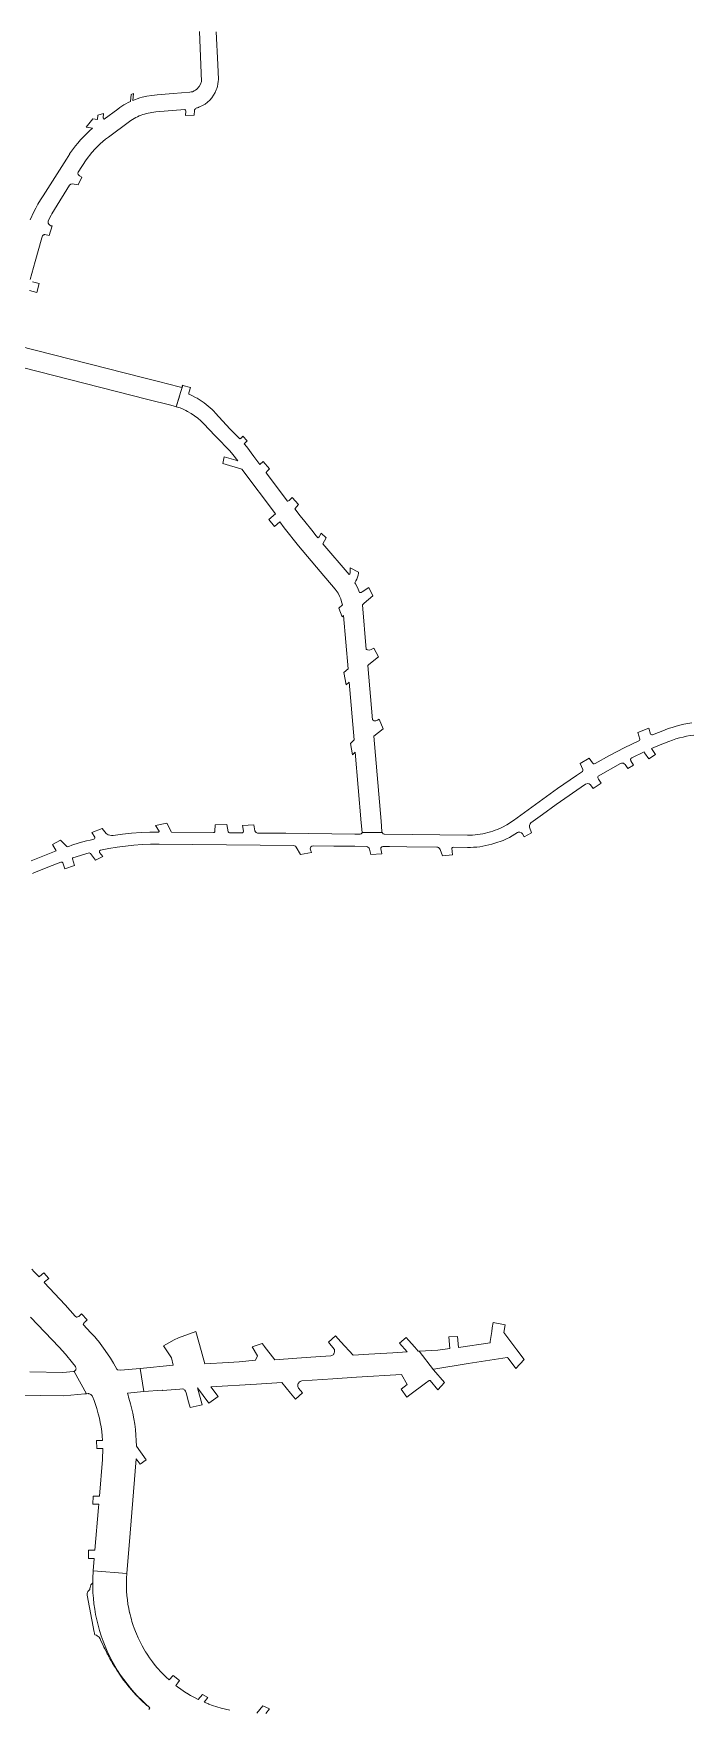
# Model space of a CAD drawing. Header units: inches. Extents: x 704148 to 723432, y 7075344 to 7101810.
# Drawn here: x 718236 to 719096, y 7083712 to 7085902 of the extents above; entities that cross this region are included whole.
import ezdxf

# ---------------------------------------------------------------- set-up
doc = ezdxf.new("R2010")
doc.units = ezdxf.units.IN
doc.header["$MEASUREMENT"] = 0
doc.layers.add('gisdb.gisadmin', color=7, linetype='Continuous', lineweight=9, true_color=0xccf5fc)

msp = doc.modelspace()

# ---------------------------------------------------------------- linework, layer by layer
at = {"layer": 'gisdb.gisadmin'}
for points in [[(718474.4973, 7085903.9569), (718476.5402, 7085861.283), (718477.3805, 7085841.8336), (718477.2322, 7085839.1209), (718476.8396, 7085836.0871), (718476.0561, 7085832.4386), (718475.2692, 7085829.8382), (718474.6174, 7085828.0778), (718473.1725, 7085824.8289), (718471.1622, 7085821.2852), (718468.7997, 7085817.9659), (718466.1098, 7085814.9059), (718463.1208, 7085812.1373), (718459.8642, 7085809.6892), (718456.374, 7085807.5873), (718452.6871, 7085805.8537), (718451.7872, 7085805.521), (718451.6883, 7085805.4649), (718451.421, 7085805.3609), (718450.1388, 7085804.9117), (718449.115, 7085804.5918), (718448.1927, 7085804.2525), (718447.5974, 7085803.8895), (718446.8446, 7085803.1659), (718446.4585, 7085802.5853), (718446.3048, 7085802.272), (718446.0147, 7085801.2689), (718445.6376, 7085794.9866), (718434.5148, 7085794.7434), (718434.6405, 7085800.4648), (718434.575, 7085800.8956), (718434.3396, 7085801.5043), (718433.9547, 7085802.0314), (718433.4774, 7085802.4216), (718395.3735, 7085799.3027), (718392.9223, 7085799.0588), (718390.4811, 7085798.729), (718388.053, 7085798.3139), (718385.6409, 7085797.8139), (718383.2478, 7085797.2296), (718380.8767, 7085796.5618), (718378.5305, 7085795.8112), (718376.212, 7085794.9789), (718373.9242, 7085794.0658), (718371.6697, 7085793.073), (718369.4515, 7085792.0018), (718367.2721, 7085790.8535), (718365.1344, 7085789.6295), (718363.0409, 7085788.3313), (718360.9942, 7085786.9605), (718333.493, 7085766.421), (718329.8216, 7085763.5757), (718326.2465, 7085760.6104), (718322.7715, 7085757.5283), (718316.1371, 7085751.0275), (718312.0115, 7085746.4113), (718304.23, 7085736.7817), (718293.8421, 7085720.8113), (718293.5462, 7085719.454), (718293.8528, 7085717.7498), (718294.6033, 7085716.5808), (718295.697, 7085715.7449), (718298.7349, 7085714.1646), (718293.8843, 7085703.9604), (718288.9007, 7085704.909), (718286.6032, 7085705.3309), (718284.2478, 7085704.8421), (718282.8195, 7085703.4886), (718262.793, 7085671.8091), (718259.3632, 7085666.0088), (718258.5495, 7085664.6326), (718254.7399, 7085657.2166), (718254.5533, 7085656.3206), (718254.5192, 7085655.8638), (718254.6563, 7085654.5), (718254.7805, 7085654.0591), (718255.3757, 7085652.8244), (718255.9422, 7085652.1055), (718257.0034, 7085651.2381), (718258.2131, 7085650.687), (718259.7382, 7085650.3247), (718256.1481, 7085637.9375), (718250.4315, 7085639.0317), (718250.0954, 7085639.0363), (718249.4283, 7085638.9577), (718248.785, 7085638.7644), (718247.6467, 7085638.0608), (718247.1862, 7085637.5718), (718246.3562, 7085634.9326), (718237.6577, 7085604.0865), (718230.9457, 7085580.2846)], [(718231.1566, 7085658.2636), (718235.8376, 7085668.656), (718238.4489, 7085673.7224), (718241.2366, 7085678.6941), (718244.835, 7085684.5737), (718248.2147, 7085689.9201), (718278.5016, 7085737.8302), (718282.9135, 7085744.4291), (718282.7807, 7085744.4623), (718286.6044, 7085749.9497), (718290.4572, 7085754.9864), (718293.3973, 7085758.6043), (718297.0099, 7085762.7538), (718300.7612, 7085766.7785), (718304.6467, 7085770.6737), (718308.662, 7085774.435), (718312.8026, 7085778.0579), (718304.4471, 7085779.2345), (718313.1952, 7085790.4509), (718319.1262, 7085789.6761), (718319.5859, 7085795.1457), (718327.1638, 7085797.1225), (718326.8535, 7085791.7925), (718326.971, 7085791.1938), (718327.0683, 7085790.9045), (718327.5057, 7085790.1022), (718327.8606, 7085789.6877), (718345.8101, 7085803.1287), (718348.3938, 7085804.9946), (718351.0404, 7085806.7702), (718353.7467, 7085808.4533), (718356.5095, 7085810.0419), (718359.3256, 7085811.5341), (718362.1915, 7085812.9281), (718363.0796, 7085822.0456), (718366.3687, 7085823.3268), (718365.3572, 7085814.3293), (718374.504, 7085817.6186), (718377.6237, 7085818.4986), (718383.9462, 7085819.9272), (718390.3533, 7085820.9083), (718397.2216, 7085821.5276), (718418.3451, 7085823.2566), (718440.1561, 7085825.0767), (718441.8429, 7085825.403), (718443.3267, 7085825.8311), (718445.6131, 7085826.7872), (718447.2283, 7085827.7084), (718449.2152, 7085829.1896), (718452.1284, 7085832.3926), (718453.9445, 7085835.6319), (718455.0469, 7085839.1781), (718452.4779, 7085904.3506)], [(718234.3703, 7085577.2424), (718242.7629, 7085575.0949), (718239.708, 7085563.5724), (718230.3465, 7085566.021)], [(718232.5286, 7084820.8114), (718265.0479, 7084833.5978), (718260.2407, 7084841.9286), (718270.9124, 7084847.8443), (718278.5643, 7084839.6769), (718279.2713, 7084839.2188), (718280.0503, 7084839.1358), (718281.6182, 7084839.627), (718285.5404, 7084841.0787), (718295.1013, 7084844.0248), (718304.7405, 7084846.7038), (718309.8371, 7084847.8526), (718314.4656, 7084848.9632), (718315.4277, 7084849.5661), (718315.8042, 7084850.4505), (718315.5717, 7084851.5619), (718311.963, 7084857.6291), (718325.3938, 7084862.9392), (718328.6116, 7084858.5758), (718330.7387, 7084856.3659), (718333.3654, 7084854.7818), (718335.3067, 7084854.1288), (718337.3319, 7084853.8228), (718339.9084, 7084853.9447), (718351.8559, 7084855.6344), (718363.9093, 7084856.9268), (718376.4357, 7084857.8413), (718387.7554, 7084858.2825), (718399.0833, 7084858.3706), (718399.5668, 7084858.5422), (718399.8122, 7084858.9207), (718399.7246, 7084859.5191), (718395.2508, 7084866.6506), (718409.8236, 7084869.8302), (718416.0792, 7084858.1965), (718471.0375, 7084857.6305), (718471.516, 7084857.6921), (718471.9594, 7084857.8819), (718472.4137, 7084858.2768), (718472.6634, 7084858.6895), (718472.805, 7084859.3356), (718473.0184, 7084867.6605), (718488.3249, 7084868.1285), (718490.2484, 7084858.6421), (718490.875, 7084857.7605), (718491.9002, 7084857.4157), (718508.2793, 7084857.247), (718508.8729, 7084857.3443), (718509.9276, 7084858.3608), (718510.0287, 7084859.2517), (718508.9273, 7084866.7345), (718523.5133, 7084867.7675), (718525.0749, 7084860.0433), (718525.6947, 7084858.6128), (718526.7312, 7084857.6265), (718528.7119, 7084857.0366), (718535.5339, 7084856.9663), (718565.6831, 7084856.6558), (718655.7749, 7084855.728), (718662.9868, 7084855.655), (718663.9673, 7084855.8671), (718664.6223, 7084856.2408), (718665.1582, 7084856.7712), (718665.4079, 7084857.1518), (718665.3774, 7084857.5055), (718691.6662, 7084857.823), (718692.0011, 7084857.1796), (718692.4698, 7084856.5688), (718693.0375, 7084856.0486), (718694.0362, 7084855.4721), (718694.4317, 7084855.3299), (718803.1615, 7084854.2101), (718806.5339, 7084854.232), (718809.9036, 7084854.367), (718813.267, 7084854.6149), (718816.6201, 7084854.9756), (718819.9592, 7084855.4486), (718823.2806, 7084856.0334), (718826.5805, 7084856.7293), (718829.8552, 7084857.5355), (718833.101, 7084858.4511), (718836.3142, 7084859.4751), (718839.4913, 7084860.6063), (718842.6287, 7084861.8435), (718848.77, 7084864.6301), (718854.7107, 7084867.8223), (718863.187, 7084873.3392), (718920.8244, 7084915.1267), (718945.5974, 7084932.3123), (718953.5003, 7084937.5365), (718954.0952, 7084938.5676), (718954.2196, 7084939.2746), (718954.1568, 7084939.9898), (718950.7044, 7084948.0566), (718962.445, 7084954.9116), (718966.7431, 7084948.6163), (718968.0432, 7084947.594), (718968.7422, 7084947.4304), (718970.361, 7084947.7692), (718989.0694, 7084958.3906), (719008.0862, 7084968.3185), (719027.4406, 7084977.571), (719028.1392, 7084978.1477), (719028.4347, 7084978.8452), (719028.4116, 7084979.5869), (719026.1622, 7084988.5939), (719040.4923, 7084993.9173), (719042.7627, 7084986.4126), (719043.2404, 7084985.643), (719044.1891, 7084985.1871), (719045.1138, 7084985.3052), (719060.8942, 7084991.6581), (719065.8658, 7084993.4852), (719070.8954, 7084995.1461), (719075.9773, 7084996.6392), (719081.1061, 7084997.9626), (719086.2759, 7084999.1151), (719091.4811, 7085000.0953), (719096.716, 7085000.902)], [(719099.3711, 7084985.1156), (719094.5905, 7084984.3942), (719089.837, 7084983.5121), (719085.1158, 7084982.4705), (719080.4324, 7084981.2704), (719075.7921, 7084979.9132), (719071.2002, 7084978.4004), (719066.6618, 7084976.7338), (719055.2823, 7084972.2006), (719043.9987, 7084967.4335), (719044.939, 7084966.0172), (719049.2982, 7084959.4518), (719040.1612, 7084954.1655), (719034.8606, 7084961.9261), (719034.1088, 7084963.0267), (719018.043, 7084955.3987), (719016.9729, 7084954.46), (719016.5884, 7084953.5858), (719016.5103, 7084952.8722), (719016.6196, 7084952.1626), (719016.9088, 7084951.5056), (719020.461, 7084945.7591), (719012.7946, 7084941.233), (719009.2589, 7084946.7826), (719008.2785, 7084947.6638), (719007.0936, 7084948.2415), (719005.9607, 7084948.4626), (719004.6455, 7084948.3726), (719003.4058, 7084947.9246), (718974.2482, 7084931.45), (718973.6031, 7084930.6026), (718973.5284, 7084929.7138), (718973.7618, 7084929.0991), (718974.7524, 7084927.5577), (718978.0727, 7084922.0968), (718967.399, 7084915.2365), (718964.1054, 7084919.8514), (718962.5163, 7084921.2606), (718960.4718, 7084921.8363), (718957.6544, 7084921.0772), (718919.3347, 7084894.284), (718901.0865, 7084881.0539), (718886.0634, 7084870.1621), (718885.024, 7084869.1293), (718884.118, 7084866.7109), (718884.3576, 7084864.778), (718886.9305, 7084857.2624), (718877.4662, 7084852.0039), (718875.2083, 7084855.9396), (718873.8233, 7084857.4593), (718871.5152, 7084858.3066), (718869.4758, 7084858.0439), (718868.4677, 7084857.5376), (718865.03, 7084855.3492), (718861.5179, 7084853.2824), (718857.9357, 7084851.3397), (718854.2877, 7084849.5235), (718849.8169, 7084847.1477), (718839.1287, 7084843.5653), (718835.2203, 7084842.4115), (718835.0257, 7084842.3614), (718831.2739, 7084841.3952), (718827.2945, 7084840.5175), (718823.2868, 7084839.7796), (718819.2557, 7084839.1822), (718815.2062, 7084838.7262), (718811.1432, 7084838.4121), (718807.0717, 7084838.2403), (718802.9967, 7084838.211), (718784.5094, 7084838.4014), (718783.5024, 7084838.0952), (718782.8925, 7084837.3629), (718783.6373, 7084828.7222), (718770.4559, 7084827.3385), (718767.2524, 7084835.593), (718766.3944, 7084837.0075), (718765.2477, 7084837.9597), (718764.1841, 7084838.4256), (718762.8731, 7084838.6242), (718723.674, 7084839.0279), (718701.1356, 7084839.26), (718692.5756, 7084839.3482), (718691.0551, 7084838.9082), (718690.3083, 7084838.1949), (718689.9925, 7084837.6159), (718689.8115, 7084836.3189), (718691.0974, 7084830.0566), (718676.5742, 7084828.8119), (718675.1068, 7084835.8016), (718674.4085, 7084837.4633), (718672.5732, 7084839.0788), (718670.5071, 7084839.5754), (718655.6101, 7084839.7288), (718628.1386, 7084840.0118), (718601.1702, 7084840.2873), (718599.4331, 7084839.8124), (718598.2667, 7084838.7953), (718597.6422, 7084837.5197), (718597.524, 7084836.2326), (718597.8498, 7084834.9819), (718599.3529, 7084831.6871), (718584.6956, 7084828.8051), (718578.9987, 7084838.6756), (718578.1617, 7084839.6734), (718576.7219, 7084840.4232), (718576.0782, 7084840.5368), (718399.7553, 7084842.3638), (718388.7196, 7084842.3002), (718377.6915, 7084841.882), (718366.6826, 7084841.1099), (718355.7042, 7084839.9845), (718344.7675, 7084838.507), (718333.884, 7084836.6789), (718323.0649, 7084834.5022), (718322.053, 7084833.8626), (718321.7034, 7084833.0269), (718322.018, 7084831.7689), (718326.0111, 7084826.2303), (718316.5055, 7084821.4327), (718310.0589, 7084830.2541), (718309.3534, 7084830.8222), (718308.3073, 7084830.9385), (718287.0139, 7084824.5884), (718286.5752, 7084824.2092), (718286.3877, 7084823.4662), (718289.0881, 7084814.5887), (718276.6616, 7084810.1977), (718273.6971, 7084817.9116), (718272.9114, 7084818.8147), (718271.4232, 7084818.9124), (718260.0587, 7084814.4439), (718239.0824, 7084806.1959), (718234.2334, 7084804.2893)], [(718233.503, 7084287.0267), (718236.5077, 7084283.6833), (718242.7467, 7084276.9815), (718243.3283, 7084277.3661), (718249.1043, 7084282.1484), (718255.3776, 7084274.8392), (718250.0411, 7084270.5224), (718249.441, 7084269.7908), (718276.9069, 7084240.2876), (718290.1605, 7084225.8049), (718291.5728, 7084224.3048), (718291.7745, 7084224.3172), (718292.3748, 7084224.4296), (718292.9629, 7084224.5938), (718293.5345, 7084224.8087), (718294.6109, 7084225.3834), (718295.7091, 7084226.2692), (718298.3418, 7084228.8716), (718305.8256, 7084220.9705), (718302.8888, 7084218.2258), (718301.9569, 7084217.1885), (718301.2193, 7084216.0051), (718300.7029, 7084214.7265), (718300.621, 7084214.6939), (718310.689, 7084203.9998), (718315.6521, 7084198.4867), (718319.2163, 7084194.251), (718320.4282, 7084192.8109), (718329.3984, 7084180.9966), (718336.2757, 7084170.6309), (718340.2316, 7084164.0748), (718344.3761, 7084156.605), (718345.5611, 7084155.7366), (718349.12, 7084155.13), (718375.147, 7084157.0902), (718379.74, 7084127.18), (718358.66, 7084125.01), (718359.2456, 7084122.3532), (718359.8826, 7084119.629), (718360.1835, 7084118.6692), (718362.3427, 7084111.2779), (718363.7725, 7084105.7719), (718365.3785, 7084098.756), (718366.7563, 7084091.6918), (718367.9043, 7084084.5866), (718368.8215, 7084077.448), (718369.5067, 7084070.2834), (718369.9593, 7084063.1003), (718370.1789, 7084055.9063), (718383.1011, 7084038.1185), (718375.0107, 7084032.241), (718369.8016, 7084039.4115), (718362.0033, 7083941.8785), (718357.5494, 7083889.2233), (718313.6963, 7083892.8161), (718315.0375, 7083909.1861), (718307.2852, 7083909.0919), (718307.5846, 7083919.9253), (718315.9311, 7083920.093), (718320.493, 7083975.7755), (718320.8223, 7083979.7945), (718312.9599, 7083980.0659), (718313.3498, 7083990.4253), (718321.7095, 7083990.623), (718325.6072, 7084038.1978), (718325.94, 7084043.0865), (718326.1382, 7084047.9824), (718326.2015, 7084052.882), (718318.2, 7084052.8237), (718317.9984, 7084063.3677), (718325.882, 7084063.3941), (718325.4319, 7084069.2673), (718324.7878, 7084075.1224), (718323.9502, 7084080.953), (718322.9203, 7084086.7526), (718321.6989, 7084092.515), (718320.2876, 7084098.2338), (718318.3629, 7084104.9733), (718317.4803, 7084107.697), (718314.7993, 7084115.4157), (718312.7812, 7084120.539), (718312.3068, 7084121.3809), (718311.7196, 7084122.1484), (718310.4682, 7084123.2596), (718308.9587, 7084124.0481), (718308.0321, 7084124.3224), (718307.5567, 7084124.4102), (718307.1048, 7084124.4619), (718304.6917, 7084124.2897), (718288.7537, 7084153.5489), (718289.2157, 7084153.8139), (718289.641, 7084154.1397), (718290.1111, 7084154.6153), (718290.6867, 7084155.4961), (718291.0186, 7084156.4315), (718291.1292, 7084157.3872), (718291.0455, 7084158.2437), (718290.3984, 7084159.8034), (718286.5955, 7084164.6748), (718277.2443, 7084175.8023), (718268.8842, 7084185.0634), (718231.6581, 7084224.3183)], [(718230.7569, 7084152.7334), (718273.9292, 7084151.9434), (718287.8443, 7084153.2081), (718288.1342, 7084153.2903), (718288.6933, 7084153.5143), (718288.7537, 7084153.5489), (718304.6917, 7084124.2897), (718302.5946, 7084124.1401), (718275.1954, 7084121.5697), (718244.7422, 7084122.1502), (718187.2356, 7084122.5544)], [(718386.5044, 7083711.6745), (718387.6226, 7083713.9207), (718387.6225, 7083713.9208), (718387.6604, 7083713.9968), (718382.2726, 7083718.7374), (718377.0483, 7083723.6576), (718371.9936, 7083728.7519), (718367.1141, 7083734.0143), (718362.4156, 7083739.4389), (718357.9034, 7083745.0194), (718353.5826, 7083750.7494), (718349.4583, 7083756.6223), (718345.535, 7083762.6315), (718341.8175, 7083768.7701), (718338.3098, 7083775.0309), (718335.0161, 7083781.4069), (718331.94, 7083787.8907), (718329.0852, 7083794.475), (718326.4548, 7083801.152), (718324.052, 7083807.9143), (718321.8794, 7083814.754), (718319.9395, 7083821.6634), (718318.2346, 7083828.6344), (718316.7667, 7083835.6592), (718315.5373, 7083842.7296), (718314.548, 7083849.8375), (718313.7998, 7083856.9749), (718313.2936, 7083864.1335), (718313.03, 7083871.3052), (718313.0093, 7083878.4816), (718313.2315, 7083885.6547), (718313.5224, 7083890.1366), (718313.6963, 7083892.8161), (718357.5494, 7083889.2233), (718357.1783, 7083883.4903), (718357.0034, 7083877.748), (718357.0249, 7083872.003), (718357.2429, 7083866.2621), (718357.657, 7083860.532), (718358.2668, 7083854.8194), (718359.0716, 7083849.131), (718360.0704, 7083843.4735), (718361.262, 7083837.8534), (718361.3733, 7083837.4048), (718362.6451, 7083832.2773), (718363.5501, 7083829.0982), (718364.2181, 7083826.7519), (718364.654, 7083825.3982), (718365.979, 7083821.2833), (718367.2401, 7083817.7823), (718367.926, 7083815.8783), (718368.8662, 7083813.5238), (718370.0565, 7083810.5429), (718372.3683, 7083805.2835), (718374.8585, 7083800.1062), (718377.5243, 7083795.0172), (718377.5814, 7083794.9167), (718380.3626, 7083790.0222), (718382.1615, 7083787.0942), (718383.3699, 7083785.1272), (718385.9419, 7083781.2451), (718386.5429, 7083780.3379), (718387.423, 7083779.1034), (718389.8778, 7083775.6598), (718391.033, 7083774.1514), (718393.3707, 7083771.0986), (718397.0175, 7083766.6594), (718399.5979, 7083763.7287), (718400.8139, 7083762.3475), (718404.7556, 7083758.1679), (718408.8378, 7083754.1256), (718413.0559, 7083750.2252), (718418.3521, 7083756.2314), (718426.4985, 7083749.6144), (718424.2839, 7083746.5113), (718421.7538, 7083742.9663), (718421.7538, 7083742.9662), (718424.3673, 7083741.0019), (718426.3736, 7083739.4939), (718428.1423, 7083738.2574), (718431.11, 7083736.1825), (718435.6936, 7083733.2074), (718435.9576, 7083733.036), (718440.9105, 7083730.0581), (718445.9629, 7083727.2523), (718446.9268, 7083726.7596), (718451.1088, 7083724.6219), (718451.1088, 7083724.622), (718451.1089, 7083724.622), (718456.5766, 7083731.3984), (718463.4699, 7083727.2913), (718458.8505, 7083721.0716), (718464.2485, 7083718.8699), (718465.0032, 7083718.5923), (718469.7197, 7083716.8568), (718475.2574, 7083715.0348), (718480.8549, 7083713.4059), (718486.5057, 7083711.9723), (718492.2027, 7083710.7356)], [(718527.647, 7083707.073), (718535.6831, 7083716.4444), (718544.2406, 7083712.3746), (718539.2441, 7083706.4042)]]:
    msp.add_lwpolyline(points, dxfattribs=at)
for points in [[(718215.6213, 7085493.7157), (718378.2111, 7085452.2214), (718398.8125, 7085446.9638), (718425.9729, 7085440.0322), (718429.5538, 7085439.0471), (718430.5831, 7085442.2254), (718430.8909, 7085441.9206), (718430.8286, 7085441.938), (718428.2985, 7085434.1255), (718426.9579, 7085429.7704), (718425.9127, 7085426.3754), (718422.1489, 7085414.1488), (718419.5494, 7085414.8596), (718415.2197, 7085415.9646), (718385.1455, 7085423.6398), (718385.1165, 7085423.6159), (718362.6341, 7085429.3634), (718202.539, 7085470.2211), (718207.6481, 7085490.5085), (718207.6332, 7085490.5123), (718208.8807, 7085495.452), (718209.8259, 7085495.1947)], [(718422.1489, 7085414.1488), (718428.2985, 7085434.1255), (718430.8286, 7085441.938), (718440.834, 7085439.1453), (718439.0954, 7085433.407), (718438.808, 7085432.4582), (718438.689, 7085431.9934), (718438.611, 7085431.52), (718438.5746, 7085431.0415), (718438.5859, 7085430.4675), (718441.6354, 7085429.1316), (718447.5926, 7085426.1589), (718449.524, 7085425.0868), (718453.3388, 7085422.7965), (718456.1248, 7085420.9737), (718458.8485, 7085419.0592), (718461.5071, 7085417.0551), (718464.0974, 7085414.9636), (718466.6166, 7085412.787), (718469.062, 7085410.5278), (718471.4309, 7085408.1884), (718473.7206, 7085405.7714), (718492.541, 7085385.2304), (718498.1979, 7085379.6542), (718505.2574, 7085372.3529), (718505.745, 7085372.5008), (718506.2179, 7085372.6907), (718506.6725, 7085372.9211), (718507.1053, 7085373.1902), (718507.5129, 7085373.496), (718509.3846, 7085375.6137), (718514.9235, 7085369.5046), (718511.2853, 7085365.5213), (718514.4244, 7085361.712), (718523.8468, 7085349.1813), (718531.7577, 7085338.6553), (718536.0703, 7085342.5515), (718544.2335, 7085333.1333), (718540.8166, 7085329.426), (718540.284, 7085328.7361), (718540.0649, 7085328.359), (718539.8489, 7085327.8895), (718567.7627, 7085290.7483), (718568.1946, 7085290.8097), (718569.0341, 7085291.044), (718569.8201, 7085291.4205), (718570.5288, 7085291.9278), (718573.7628, 7085295.4156), (718582.0903, 7085286.1323), (718577.3746, 7085280.6222), (718584.2236, 7085271.5092), (718585.9697, 7085269.2002), (718588.6212, 7085266.3995), (718601.1796, 7085250.834), (718603.4385, 7085247.5541), (718607.4738, 7085242.787), (718608.5283, 7085243.5562), (718609.1046, 7085244.2101), (718612.0057, 7085248.8608), (718618.4107, 7085242.6791), (718614.055, 7085235.0241), (718648.2147, 7085194.7304), (718648.6598, 7085195.164), (718649.1254, 7085195.7853), (718649.5329, 7085196.6225), (718649.7594, 7085197.5257), (718649.8253, 7085203.4384), (718660.8167, 7085197.8024), (718660.6423, 7085196.445), (718660.1308, 7085193.8394), (718659.3941, 7085191.2884), (718658.4378, 7085188.8113), (718657.2693, 7085186.4269), (718655.8975, 7085184.1535), (718656.6866, 7085182.8019), (718659.5942, 7085177.136), (718661.5202, 7085172.4083), (718661.9969, 7085171.2382), (718662.5866, 7085171.2439), (718663.1735, 7085171.3009), (718664.3213, 7085171.5669), (718665.3588, 7085172.0036), (718674.2184, 7085178.0713), (718679.3298, 7085166.7965), (718668.2494, 7085157.3034), (718665.7585, 7085155.1694), (718670.813, 7085096.9823), (718671.355, 7085096.7011), (718672.2278, 7085096.3848), (718672.7661, 7085096.2393), (718674.9244, 7085096.0769), (718677.2717, 7085096.7095), (718680.8343, 7085098.6104), (718686.9362, 7085087.2819), (718674.1607, 7085077.1445), (718672.6216, 7085076.0193), (718678.7578, 7085004.896), (718679.6459, 7085004.3436), (718681.1235, 7085003.8239), (718683.2061, 7085003.7555), (718684.2247, 7085003.993), (718685.4471, 7085004.5514), (718687.4605, 7085005.7602), (718692.92, 7084993.3686), (718680.5844, 7084983.7237), (718690.1716, 7084872.6012), (718691.3471, 7084858.9764), (718691.6662, 7084857.823), (718665.3774, 7084857.5055), (718664.2678, 7084870.3663), (718656.287, 7084962.8706), (718652.7671, 7084959.1795), (718650.1394, 7084973.905), (718654.9199, 7084978.7156), (718648.417, 7085054.0898), (718644.5657, 7085050.7409), (718641.3901, 7085066.9573), (718646.9691, 7085071.725), (718640.9095, 7085141.1066), (718639.1846, 7085139.6016), (718634.8279, 7085151.0584), (718639.5052, 7085155.0322), (718638.6005, 7085159.0314), (718637.3508, 7085162.9365), (718635.7654, 7085166.7178), (718633.8565, 7085170.3466), (718630.1165, 7085175.83), (718610.6346, 7085198.852), (718582.2267, 7085232.3611), (718563.4391, 7085255.8885), (718557.7061, 7085263.5167), (718550.6707, 7085257.6517), (718543.3257, 7085266.5667), (718551.8773, 7085274.2683), (718508.1416, 7085332.4614), (718482.9666, 7085339.8885), (718484.7765, 7085348.5386), (718500.0015, 7085344.0998), (718499.9592, 7085344.145), (718502.4877, 7085343.4133), (718502.7952, 7085343.5177), (718496.2351, 7085351.7223), (718492.2586, 7085356.3206), (718488.1378, 7085360.79), (718478.7254, 7085370.204), (718472.9213, 7085376.302), (718458.3107, 7085391.6524), (718454.537, 7085395.4994), (718450.51, 7085399.0806), (718446.2485, 7085402.3793), (718441.7723, 7085405.3801), (718437.1022, 7085408.0692), (718434.7012, 7085409.2929), (718432.2598, 7085410.4341), (718427.2677, 7085412.4638)], [(718758.7, 7084155.71), (718740.07, 7084179.78), (718764.4052, 7084181.3422), (718780.1154, 7084183.2638), (718778.9017, 7084198.7761), (718790.0015, 7084199.289), (718791.623, 7084184.6714), (718832.7674, 7084190.8748), (718833.0148, 7084192.6847), (718834.81, 7084205.82), (718835.6046, 7084210.5266), (718836.792, 7084217.5592), (718852.5778, 7084214.1699), (718850.65, 7084204.23), (718867.7792, 7084181.6381), (718877.4939, 7084168.8251), (718866.36, 7084157.34), (718856.53, 7084170.9), (718854.95, 7084171.56), (718804.28, 7084163.67), (718759.04, 7084156.62)], [(718740.07, 7084179.78), (718758.7, 7084155.71), (718772.9835, 7084138.9843), (718764.36, 7084129.51), (718754.48, 7084141.58), (718753.06, 7084141.74), (718748.0797, 7084137.9249), (718727.8553, 7084122.725), (718723.7267, 7084119.7217), (718716.3892, 7084130.1847), (718724.24, 7084136.22), (718716.74, 7084149.42), (718657.97, 7084145.92), (718626.85, 7084143.63), (718586.51, 7084140.96), (718585.21, 7084140.62), (718584.11, 7084140.12), (718583.21, 7084139.44), (718582.43, 7084138.66), (718581.87, 7084137.76), (718581.45, 7084136.76), (718581.23, 7084135.64), (718581.17, 7084134.48), (718581.24, 7084133.7), (718581.62, 7084132.5), (718582.26, 7084131.46), (718587.3137, 7084125.4784), (718578.1087, 7084117.356), (718571.69, 7084125.26), (718560.43, 7084138.92), (718527.14, 7084136.62), (718467.47, 7084133.33), (718477.1286, 7084120.7164), (718464.8763, 7084111.9656), (718450.1919, 7084132.1389), (718456.0506, 7084109.8136), (718440.4235, 7084106.3497), (718438.47, 7084113.64), (718435.26, 7084125.62), (718434.34, 7084127.8), (718433.6, 7084128.78), (718432.76, 7084129.6), (718432, 7084130.1), (718430.46, 7084130.52), (718426.72, 7084130.4), (718404.07, 7084128.51), (718404.01, 7084128.76), (718379.74, 7084127.18), (718375.147, 7084157.0902), (718418.38, 7084161.53), (718416.24, 7084171.19), (718405.3909, 7084186.7504), (718419.47, 7084194.79), (718425.15, 7084197.23), (718447.9154, 7084205.5873), (718452.58, 7084188.58), (718459.55, 7084163.49), (718490.73, 7084165.22), (718504.48, 7084166.12), (718525.85, 7084168.01), (718528.31, 7084173.71), (718521.5814, 7084185.4091), (718534.4836, 7084190.1545), (718536.63, 7084187.44), (718537.39, 7084186.6), (718551.01, 7084168.61), (718580.01, 7084170.73), (718598.4, 7084171.99), (718624.37, 7084173.8), (718625.57, 7084174.12), (718626.57, 7084174.6), (718627.41, 7084175.18), (718628.05, 7084175.86), (718628.47, 7084176.46), (718628.93, 7084177.34), (718629.37, 7084178.94), (718629.41, 7084179.78), (718629.35, 7084180.9), (718629.11, 7084181.92), (718628.69, 7084182.72), (718621.3266, 7084191.5525), (718630.523, 7084199.8594), (718637.58, 7084192.16), (718653.51, 7084174.77), (718674.08, 7084175.97), (718705.5124, 7084177.8157), (718724.22, 7084178.91), (718714.3693, 7084190.2029), (718723.1062, 7084197.823), (718726.06, 7084194.29), (718734.33, 7084185.14), (718738.63, 7084179.92)], [(718387.6604, 7083713.9968), (718387.6225, 7083713.9208), (718387.5666, 7083713.9744), (718386.7076, 7083714.7951), (718384.8666, 7083716.2937), (718383.9576, 7083717.0571), (718383.053, 7083717.8259), (718381.2552, 7083719.3777), (718380.3625, 7083720.1611), (718379.4657, 7083720.9407), (718378.573, 7083721.7255), (718377.7098, 7083722.5416), (718376.8553, 7083723.3668), (718376.0054, 7083724.1968), (718375.1601, 7083725.0315), (718374.3195, 7083725.8709), (718373.4836, 7083726.7151), (718372.6525, 7083727.5639), (718371.8261, 7083728.4173), (718369.353, 7083730.9841), (718366.1355, 7083734.4827), (718363.7914, 7083737.1686), (718360.7467, 7083740.8186), (718356.2964, 7083746.3892), (718353.4514, 7083750.1974), (718350.6825, 7083754.0615), (718347.9983, 7083757.9852), (718346.6842, 7083759.9661), (718344.7065, 7083762.935), (718342.7373, 7083765.913), (718341.4571, 7083767.9207), (718340.2033, 7083769.9457), (718338.9762, 7083771.9877), (718337.1927, 7083775.0853), (718335.9982, 7083777.1497), (718334.2555, 7083780.276), (718332.6496, 7083783.4738), (718332.0693, 7083784.519), (718330.3675, 7083787.6783), (718328.725, 7083790.8724), (718327.6645, 7083793.021), (718326.7175, 7083795.2192), (718325.5743, 7083797.3417), (718323.9784, 7083800.583), (718322.9885, 7083802.7776), (718322.5733, 7083803.9047), (718321.3832, 7083806.0369), (718320.2746, 7083806.9348), (718318.7933, 7083807.7192), (718317.9522, 7083808.7238), (718315.8727, 7083809.3423), (718315.3196, 7083810.4554), (718315.329, 7083811.742), (718314.9201, 7083812.8993), (718305.5592, 7083861.0307), (718305.7987, 7083863.5079), (718305.9973, 7083864.7472), (718306.5567, 7083865.9993), (718307.7141, 7083867.2673), (718309.2266, 7083868.5332), (718309.3866, 7083869.7455), (718309.677, 7083870.9585), (718310.5517, 7083874.5766), (718312.81, 7083876.81), (718313.0134, 7083877.0549), (718313.03, 7083871.3052), (718313.2936, 7083864.1335), (718313.7998, 7083856.9749), (718314.548, 7083849.8375), (718315.5373, 7083842.7296), (718316.7667, 7083835.6592), (718318.2346, 7083828.6344), (718319.9395, 7083821.6634), (718321.8794, 7083814.754), (718324.052, 7083807.9143), (718326.4548, 7083801.152), (718329.0852, 7083794.475), (718331.94, 7083787.8907), (718335.0161, 7083781.4069), (718338.3098, 7083775.0309), (718341.8175, 7083768.7701), (718345.535, 7083762.6315), (718349.4583, 7083756.6223), (718353.5826, 7083750.7494), (718357.9034, 7083745.0194), (718362.4156, 7083739.4389), (718367.1141, 7083734.0143), (718371.9936, 7083728.7519), (718377.0483, 7083723.6576), (718382.2726, 7083718.7374)]]:
    msp.add_lwpolyline(points, close=True, dxfattribs=at)

doc.saveas('drawing.dxf')
